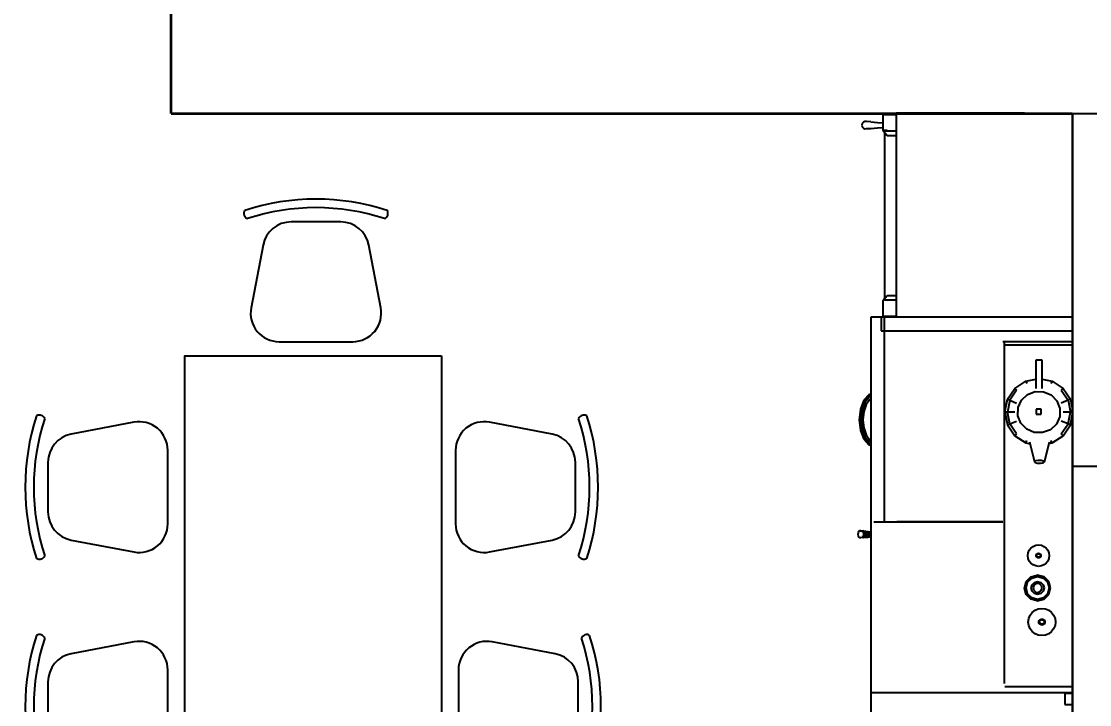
# Model space of a CAD drawing. Header units: millimetres. Extents: x -3934 to 8933, y -13584 to -2539.
# Drawn here: x 2391 to 5117, y -8107 to -6365 of the extents above; entities that cross this region are included whole.
import ezdxf

# ---------------------------------------------------------------- set-up
doc = ezdxf.new("R2010")
doc.units = ezdxf.units.MM
doc.header["$LTSCALE"] = 20
for name, color, linetype, lineweight in [('A-DIMS-GENL-ANNO', 145, 'Continuous', 18), ('A-WALL-FULL-NEWW', 40, 'Continuous', 35), ('A-WIND-GLAZ-NEWW', 50, 'Continuous', 25)]:
    doc.layers.add(name, color=color, linetype=linetype, lineweight=lineweight)
doc.layers.add('A-FURN-FIXD-NEWW', color=131, linetype='Continuous')
doc.styles.get("Standard").update_dxf_attribs({"font": 'simplex.shx'})
doc.dimstyles.get("Standard").update_dxf_attribs({"dimscale": 30, "dimtxt": 2.5, "dimasz": 3.5, "dimexe": 0.18, "dimexo": 0.0625, "dimgap": 1.5, "dimtad": 0, "dimtih": 1, "dimtoh": 1, "dimdec": 0, "dimzin": 0, "dimdsep": 46, "dimtxsty": 'Standard', "dimcen": 0.09, "dimadec": 0, "dimazin": 0, "dimtfac": 1, "dimtdec": 0, "dimtofl": 0, "dimtmove": 0, "dimatfit": 3, "dimfxl": 1, "dimtolj": 1, "dimtzin": 0, "dimarcsym": 0})

# ---------------------------------------------------------------- blocks, each defined once
blk = doc.blocks.new('tc16')
for points in [[(330.8, 950), (589.2, 950, 0.470481), (687.4, 1068.7), (645.5, 1288.7, 0.3601), (547.2, 1370), (372.8, 1370, 0.3601), (274.5, 1288.7), (232.6, 1068.7, 0.470481)], [(1100.8, 960), (1359.2, 960, 0.470481), (1457.4, 1078.7), (1415.5, 1298.7, 0.3601), (1317.2, 1380), (1142.8, 1380, 0.3601), (1044.5, 1298.7), (1002.6, 1078.7, 0.470481)], [(-50, 330.8), (-50, 589.2, 0.470481), (-168.7, 687.4), (-388.7, 645.5, 0.3601), (-470, 547.2), (-470, 372.8, 0.3601), (-388.7, 274.5), (-168.7, 232.6, 0.470481)], [(1850, 589.2), (1850, 330.8, 0.470481), (1968.7, 232.6), (2188.7, 274.5, 0.3601), (2270, 372.8), (2270, 547.2, 0.3601), (2188.7, 645.5), (1968.7, 687.4, 0.470481)], [(589.2, -60), (330.8, -60, 0.470481), (232.6, -178.7), (274.5, -398.7, 0.3601), (372.8, -480), (547.2, -480, 0.3601), (645.5, -398.7), (687.4, -178.7, 0.470481)], [(1359.2, -60), (1100.8, -60, 0.470481), (1002.6, -178.7), (1044.5, -398.7, 0.3601), (1142.8, -480), (1317.2, -480, 0.3601), (1415.5, -398.7), (1457.4, -178.7, 0.470481)]]:
    blk.add_lwpolyline(points, format="xyb", close=True)
blk.add_lwpolyline([(0, 900), (1790, 900), (1790, 0), (0, 0)], close=True)
for centre, radius, start, end in [((460, 648.8), 801.2, 71.8194, 108.1806), ((1230, 658.7), 801.2, 71.8194, 108.1806), ((1230, 658.7), 771.2, 71.8194, 108.1806), ((227.6, 1400), 20.3, 150.4305, 245.9306), ((460, 648.8), 771.2, 71.8194, 108.1806), ((692.4, 1400), 20.3, 294.0694, 29.5695), ((997.6, 1410), 20.3, 150.4305, 245.9306), ((1462.4, 1410), 20.3, 294.0694, 29.5695), ((-500, 692.4), 20.3, 24.0694, 119.5695), ((2300, 692.4), 20.3, 60.4305, 155.9306), ((251.2, 460), 801.2, 161.8194, 198.1806), ((251.2, 460), 771.2, 161.8194, 198.1806), ((1548.8, 460), 771.2, 341.8194, 18.1806), ((1548.8, 460), 801.2, 341.8194, 18.1806), ((-500, 227.6), 20.3, 240.4305, 335.9306), ((2300, 227.6), 20.3, 204.0694, 299.5695), ((227.6, -510), 20.3, 114.0694, 209.5695), ((460, 241.2), 801.2, 251.8194, 288.1806), ((460, 241.2), 771.2, 251.8194, 288.1806), ((692.4, -510), 20.3, 330.4305, 65.9306), ((997.6, -510), 20.3, 114.0694, 209.5695), ((1230, 241.2), 801.2, 251.8194, 288.1806), ((1230, 241.2), 771.2, 251.8194, 288.1806), ((1462.4, -510), 20.3, 330.4305, 65.9306)]:
    blk.add_arc(centre, radius, start, end)
blk = doc.blocks.new('*D19')
at = {"layer": 'A-DIMS-GENL-ANNO', "color": 0, "lineweight": -2, "transparency": 16777216}
for p, q in [((5075.5, -6599.6), (6506, -6599.6)), ((6500.6, -6704.6), (6500.6, -8517)), ((6500.6, -10494.5), (6500.6, -8682)), ((5075.4, -10599.5), (6506, -10599.5))]:
    blk.add_line(p, q, dxfattribs=at)
at = {"layer": 'A-DIMS-GENL-ANNO', "color": 0, "transparency": 16777216}
for points in [[(6483.1, -6704.6), (6518.1, -6704.6), (6500.6, -6599.6)], [(6483.1, -10494.5), (6518.1, -10494.5), (6500.6, -10599.5)]]:
    blk.add_solid(points, dxfattribs=at)
at = {"layer": 'Defpoints', "color": 0, "transparency": 16777216}
for p in [(5073.6, -6599.6), (5073.6, -10599.5), (6500.6, -10599.5)]:
    blk.add_point(p, dxfattribs=at)
at = {"layer": 'A-DIMS-GENL-ANNO', "color": 0, "transparency": 16777216, "insert": (6500.6, -8599.5), "char_height": 75, "attachment_point": 5}
blk.add_mtext('\\A1;4000', dxfattribs=at)

msp = doc.modelspace()

# ---------------------------------------------------------------- linework, layer by layer
at = {"layer": 'A-FURN-FIXD-NEWW', "color": 131}
for p, q in [((4539.8, -6621.4), (4537.2, -6624.8)), ((4543.5, -6620.2), (4539.8, -6621.4)), ((4547.5, -6620.4), (4543.5, -6620.2)), ((4558.9, -6621.2), (4547.5, -6620.4)), ((4558.9, -6621.2), (4576.1, -6622.4)), ((4576.1, -6622.4), (4589.5, -6623.5)), ((4623.6, -6603.2), (4589.5, -6603.2)), ((4589.5, -6603.2), (4589.5, -6642.4)), ((4623.6, -6599.1), (4623.6, -7119.2)), ((4951.1, -6599.1), (4623.6, -6599.1)), ((4623.6, -6599.6), (5073.6, -6599.6)), ((5073.6, -6599.6), (5073.6, -10599.5)), ((4537.2, -6624.8), (4536.2, -6629.3)), ((4536.2, -6629.3), (4537.2, -6633.9)), ((4537.2, -6633.9), (4539.8, -6637.2)), ((4539.8, -6637.2), (4543.5, -6638.5)), ((4543.5, -6638.5), (4547.5, -6638.2)), ((4547.5, -6638.2), (4558.9, -6637.5)), ((4558.9, -6637.5), (4576.1, -6636.3)), ((4576.1, -6636.3), (4589.5, -6635.1)), ((4589.5, -6642.4), (4600.9, -6655.4)), ((4589.5, -6642.4), (4600.9, -6642.4)), ((4593.6, -6645), (4593.6, -7075.1)), ((4623.6, -6645), (4593.6, -6645)), ((4600.9, -6655.4), (4623.6, -6655.4)), ((4600.9, -7064.7), (4589.5, -7077.7)), ((4589.5, -7077.7), (4589.5, -7116.9)), ((4593.6, -7075.1), (4623.6, -7075.1)), ((4623.6, -7064.7), (4600.9, -7064.7)), ((4559.2, -7119.2), (4559.2, -8076.4)), ((5073.6, -7119.2), (4559.2, -7119.2)), ((4585.3, -7119.2), (4585.3, -7154)), ((4589.5, -7116.9), (4623.6, -7116.9)), ((4594, -7641.2), (4594, -7119.2)), ((4585.3, -7154), (5073.6, -7154)), ((5070.1, -7182), (4896.1, -7182)), ((4899.3, -7183), (4899.3, -8053.3)), ((5073.7, -7190.7), (4901.2, -7190.7)), ((5070.1, -7183), (5070.1, -7182)), ((4996.4, -7228.8), (4980.3, -7228.8)), ((4980.3, -7228.8), (4980.3, -7301.2)), ((4996.4, -7301.3), (4996.4, -7228.8)), ((4954.6, -7282.5), (4980.3, -7277.4)), ((4996.4, -7277.6), (5021.2, -7282.5)), ((4907.5, -7328.6), (4926.3, -7300.9)), ((4926.3, -7300.9), (4954.6, -7282.5)), ((4926.3, -7300.9), (4931, -7305.5)), ((4954.6, -7282.5), (4957.1, -7288.5)), ((5021.2, -7282.5), (5018.6, -7288.5)), ((5021.2, -7282.5), (5049.4, -7300.9)), ((5049.4, -7300.9), (5044.7, -7305.5)), ((5049.4, -7300.9), (5068.2, -7328.6)), ((4541.1, -7331), (4532.5, -7353.5)), ((4553.6, -7316.8), (4541.1, -7331)), ((4541.5, -7331.7), (4553.8, -7317.7)), ((4542.5, -7333.7), (4541.5, -7331.7)), ((4542.5, -7333.7), (4554.3, -7319.9)), ((4555, -7322.9), (4544, -7336.4)), ((4556.3, -7328.9), (4546.9, -7341.9)), ((4559.2, -7315.4), (4553.6, -7316.8)), ((4553.6, -7316.8), (4553.8, -7317.7)), ((4553.8, -7317.7), (4559.2, -7316.2)), ((4553.8, -7317.7), (4554.3, -7319.9)), ((4554.3, -7319.9), (4559.2, -7318.3)), ((4554.3, -7319.9), (4555, -7322.9)), ((4559.2, -7327.4), (4556.3, -7328.9)), ((4900.9, -7361.2), (4907.5, -7328.6)), ((4907.5, -7328.6), (4913.6, -7331.1)), ((4913.6, -7331.1), (4907.5, -7361.2)), ((4931, -7305.5), (4913.6, -7331.1)), ((4913.6, -7331.1), (4931, -7338.2)), ((4934.8, -7349.7), (4943.3, -7330.7)), ((4943.3, -7330.7), (4958.7, -7316.3)), ((4958.7, -7316.3), (4978.4, -7308.8)), ((4978.4, -7308.8), (4999.6, -7309.2)), ((4999.6, -7309.2), (5019, -7317.6)), ((5019, -7317.6), (5033.7, -7332.6)), ((5033.7, -7332.6), (5041.4, -7352)), ((5044.7, -7305.5), (5062.1, -7331.1)), ((5062.1, -7331.1), (5044.7, -7338.2)), ((5068.2, -7328.6), (5062.1, -7331.1)), ((5062.1, -7331.1), (5068.2, -7361.2)), ((5068.2, -7328.6), (5073.7, -7355.6)), ((4532.5, -7353.5), (4529.5, -7380.7)), ((4536.7, -7356.7), (4534.1, -7380.7)), ((4534.6, -7355.1), (4542.5, -7333.7)), ((4536.4, -7380.7), (4538.8, -7358.3)), ((4544, -7336.4), (4536.7, -7356.7)), ((4536.7, -7356.7), (4538.8, -7358.3)), ((4538.8, -7358.3), (4544, -7336.4)), ((4538.8, -7358.3), (4540.3, -7359.5)), ((4546.9, -7341.9), (4540.9, -7360)), ((4544, -7336.4), (4542.5, -7333.7)), ((4934.3, -7370.5), (4934.8, -7349.7)), ((4993.3, -7354.2), (4980.7, -7354.2)), ((4980.7, -7354.2), (4980.7, -7366.6)), ((4993.3, -7366.6), (4993.3, -7354.2)), ((5041.4, -7352), (5040.9, -7372.8)), ((4529.5, -7380.7), (4532.5, -7407.9)), ((4534.1, -7380.7), (4536.7, -7404.7)), ((4540.9, -7360), (4538.8, -7380.7)), ((4538.8, -7380.7), (4540.9, -7401.4)), ((4900.9, -7361.2), (4907.5, -7393.9)), ((4926.3, -7361.2), (4900.9, -7361.2)), ((4913.6, -7391.4), (4907.5, -7361.2)), ((4913.6, -7391.4), (4931, -7384.3)), ((4942, -7389.9), (4934.3, -7370.5)), ((4980.7, -7366.6), (4993.3, -7366.6)), ((5040.9, -7372.8), (5032.4, -7391.8)), ((5062.1, -7391.4), (5044.7, -7384.3)), ((5073.7, -7361.2), (5049.4, -7361.2)), ((5062.1, -7391.4), (5068.2, -7361.2)), ((5068.2, -7393.9), (5073.7, -7366.9)), ((4532.5, -7407.9), (4541.1, -7430.4)), ((4542.5, -7427.7), (4534.6, -7406.3)), ((4536.7, -7404.7), (4544, -7425)), ((4540.9, -7401.4), (4546.9, -7419.5)), ((4907.5, -7393.9), (4913.6, -7391.4)), ((4907.5, -7393.9), (4926.3, -7421.5)), ((4931, -7416.9), (4913.6, -7391.4)), ((4956.7, -7404.9), (4942, -7389.9)), ((4976.1, -7413.2), (4956.7, -7404.9)), ((4997.3, -7413.7), (4976.1, -7413.2)), ((5017.1, -7406.2), (4997.3, -7413.7)), ((5032.4, -7391.8), (5017.1, -7406.2)), ((5044.7, -7416.9), (5062.1, -7391.4)), ((5049.4, -7421.5), (5068.2, -7393.9)), ((5068.2, -7393.9), (5062.1, -7391.4)), ((4541.1, -7430.4), (4553.6, -7444.6)), ((4541.5, -7429.7), (4542.5, -7427.7)), ((4553.8, -7443.7), (4541.5, -7429.7)), ((4544, -7425), (4542.5, -7427.7)), ((4542.5, -7427.7), (4554.3, -7441.5)), ((4555, -7438.5), (4544, -7425)), ((4546.9, -7419.5), (4556.3, -7432.5)), ((4553.8, -7443.7), (4554.3, -7441.5)), ((4554.3, -7441.5), (4555, -7438.5)), ((4554.3, -7441.5), (4559.2, -7443.1)), ((4556.3, -7432.5), (4559.2, -7434)), ((4926.3, -7421.5), (4931, -7416.9)), ((4926.3, -7421.5), (4954.6, -7440)), ((4954.6, -7440), (4957.1, -7434)), ((4954.6, -7440), (4965.3, -7442.1)), ((4964, -7436.7), (4969.9, -7460.7)), ((5008.5, -7461.7), (5014.6, -7436.9)), ((5013.4, -7441.5), (5021.2, -7440)), ((5021.2, -7440), (5018.6, -7434)), ((5021.2, -7440), (5049.4, -7421.5)), ((5049.4, -7421.5), (5044.7, -7416.9)), ((4553.6, -7444.6), (4553.8, -7443.7)), ((4553.6, -7444.6), (4559.2, -7446)), ((4559.2, -7445.2), (4553.8, -7443.7)), ((4969.9, -7460.7), (4976.7, -7487.8)), ((5001.7, -7488.3), (5008.5, -7461.7)), ((4979.5, -7485.9), (4976.7, -7487.8)), ((4976.7, -7487.8), (4978.6, -7490)), ((4978.6, -7490), (4984.5, -7491.6)), ((4986.1, -7484.9), (4979.5, -7485.9)), ((4984.5, -7491.6), (4992.2, -7491.8)), ((4993.8, -7485.1), (4986.1, -7484.9)), ((4992.2, -7491.8), (4998.8, -7490.4)), ((4999.8, -7486.3), (4993.8, -7485.1)), ((4998.8, -7490.4), (5001.7, -7488.3)), ((5001.7, -7488.3), (4999.8, -7486.3)), ((4566.7, -7640.9), (4896.1, -7640.9)), ((4586.1, -7640.9), (4896.1, -7640.9)), ((4896.1, -7640.9), (4625.3, -7640.9)), ((4625.3, -7640.9), (4625.3, -7640.9)), ((4526.5, -7672.8), (4527.1, -7668)), ((4527.1, -7677.5), (4526.5, -7672.8)), ((4527.1, -7668), (4528.8, -7664.5)), ((4528.8, -7681), (4527.1, -7677.5)), ((4528.8, -7664.5), (4531.1, -7663.2)), ((4531.1, -7682.3), (4528.8, -7681)), ((4531.1, -7663.2), (4533.7, -7663.5)), ((4533.7, -7682), (4531.1, -7682.3)), ((4539.5, -7665.4), (4531.6, -7664.7)), ((4531.6, -7680.8), (4539.5, -7680.1)), ((4533.7, -7663.5), (4541, -7664.3)), ((4541, -7681.3), (4533.7, -7682)), ((4559.2, -7672.8), (4538.1, -7672.8)), ((4538.5, -7668.5), (4539.5, -7665.4)), ((4550.8, -7669.2), (4538.5, -7668.5)), ((4538.5, -7677), (4550.8, -7676.4)), ((4539.5, -7680.1), (4538.5, -7677)), ((4541, -7664.3), (4539.5, -7665.4)), ((4539.5, -7665.4), (4551.3, -7666.5)), ((4551.3, -7679), (4539.5, -7680.1)), ((4539.5, -7680.1), (4541, -7681.3)), ((4541, -7664.3), (4552, -7665.5)), ((4541, -7681.3), (4552, -7680)), ((4550.6, -7672.8), (4550.8, -7669.2)), ((4550.8, -7676.4), (4550.6, -7672.8)), ((4551.3, -7666.5), (4550.8, -7669.2)), ((4550.8, -7669.2), (4559.2, -7669.7)), ((4559.2, -7675.8), (4550.8, -7676.4)), ((4550.8, -7676.4), (4551.3, -7679)), ((4552, -7665.5), (4551.3, -7666.5)), ((4551.3, -7666.5), (4559.2, -7667.4)), ((4551.3, -7679), (4559.2, -7678.1)), ((4552, -7680), (4551.3, -7679)), ((4552, -7665.5), (4559.2, -7666.5)), ((4552, -7680), (4559.2, -7679)), ((4960.6, -7720.2), (4963.3, -7713.6)), ((4963.3, -7713.6), (4967.6, -7708.1)), ((4967.6, -7708.1), (4973.1, -7703.8)), ((4973.1, -7703.8), (4979.7, -7701.1)), ((4979.7, -7701.1), (4986.9, -7700.1)), ((4986.9, -7700.1), (4994.2, -7701.1)), ((4994.2, -7701.1), (5000.7, -7703.8)), ((5000.7, -7703.8), (5006.2, -7708.1)), ((5006.2, -7708.1), (5010.5, -7713.6)), ((5010.5, -7713.6), (5013.2, -7720.2)), ((4959.6, -7727.4), (4960.6, -7720.2)), ((4960.6, -7734.7), (4959.6, -7727.4)), ((4963.3, -7741.2), (4960.6, -7734.7)), ((4967.6, -7746.7), (4963.3, -7741.2)), ((4980.9, -7727.4), (4981.1, -7725.8)), ((4981.1, -7729), (4980.9, -7727.4)), ((4981.1, -7725.8), (4981.7, -7724.4)), ((4981.7, -7730.5), (4981.1, -7729)), ((4981.3, -7727.4), (4981.5, -7725.9)), ((4981.5, -7728.9), (4981.3, -7727.4)), ((4981.5, -7725.9), (4982.1, -7724.6)), ((4982.1, -7730.2), (4981.5, -7728.9)), ((4981.7, -7724.4), (4982.6, -7723.1)), ((4982.6, -7731.7), (4981.7, -7730.5)), ((4982.1, -7724.6), (4983, -7723.5)), ((4983, -7731.3), (4982.1, -7730.2)), ((4982.3, -7727.2), (4982.5, -7725.9)), ((4982.5, -7728.4), (4982.3, -7727.2)), ((4982.5, -7725.9), (4982.9, -7724.8)), ((4982.9, -7729.5), (4982.5, -7728.4)), ((4982.6, -7723.1), (4983.9, -7722.2)), ((4983.9, -7732.6), (4982.6, -7731.7)), ((4982.9, -7724.8), (4983.7, -7723.9)), ((4983.7, -7730.4), (4982.9, -7729.5)), ((4983, -7723.5), (4984.1, -7722.6)), ((4984.1, -7732.2), (4983, -7731.3)), ((4983.7, -7723.9), (4984.6, -7723.2)), ((4984.6, -7731.1), (4983.7, -7730.4)), ((4983.9, -7722.2), (4985.3, -7721.6)), ((4985.3, -7733.2), (4983.9, -7732.6)), ((4984.1, -7722.6), (4985.4, -7722.1)), ((4985.4, -7732.8), (4984.1, -7732.2)), ((4984.6, -7723.2), (4985.7, -7722.7)), ((4985.7, -7731.6), (4984.6, -7731.1)), ((4985.3, -7721.6), (4986.9, -7721.4)), ((4986.9, -7733.4), (4985.3, -7733.2)), ((4985.4, -7722.1), (4986.9, -7721.9)), ((4986.9, -7733), (4985.4, -7732.8)), ((4985.7, -7722.7), (4986.9, -7722.6)), ((4986.9, -7731.7), (4985.7, -7731.6)), ((4986.9, -7721.4), (4988.5, -7721.6)), ((4986.9, -7721.9), (4988.4, -7722.1)), ((4986.9, -7722.6), (4988.1, -7722.7)), ((4988.1, -7731.6), (4986.9, -7731.7)), ((4988.4, -7732.8), (4986.9, -7733)), ((4988.5, -7733.2), (4986.9, -7733.4)), ((4988.1, -7722.7), (4989.2, -7723.2)), ((4989.2, -7731.1), (4988.1, -7731.6)), ((4988.4, -7722.1), (4989.7, -7722.6)), ((4989.7, -7732.2), (4988.4, -7732.8)), ((4988.5, -7721.6), (4989.9, -7722.2)), ((4989.9, -7732.6), (4988.5, -7733.2)), ((4989.2, -7723.2), (4990.1, -7723.9)), ((4990.1, -7730.4), (4989.2, -7731.1)), ((4989.7, -7722.6), (4990.8, -7723.5)), ((4990.8, -7731.3), (4989.7, -7732.2)), ((4989.9, -7722.2), (4991.2, -7723.1)), ((4991.2, -7731.7), (4989.9, -7732.6)), ((4990.1, -7723.9), (4990.9, -7724.8)), ((4990.9, -7729.5), (4990.1, -7730.4)), ((4990.8, -7723.5), (4991.7, -7724.6)), ((4991.7, -7730.2), (4990.8, -7731.3)), ((4990.9, -7724.8), (4991.3, -7725.9)), ((4991.3, -7728.4), (4990.9, -7729.5)), ((4991.2, -7723.1), (4992.1, -7724.4)), ((4992.1, -7730.5), (4991.2, -7731.7)), ((4991.3, -7725.9), (4991.5, -7727.2)), ((4991.5, -7727.2), (4991.3, -7728.4)), ((4991.7, -7724.6), (4992.3, -7725.9)), ((4992.3, -7728.9), (4991.7, -7730.2)), ((4992.1, -7724.4), (4992.7, -7725.8)), ((4992.7, -7729), (4992.1, -7730.5)), ((4992.3, -7725.9), (4992.5, -7727.4)), ((4992.5, -7727.4), (4992.3, -7728.9)), ((4992.7, -7725.8), (4992.9, -7727.4)), ((4992.9, -7727.4), (4992.7, -7729)), ((5010.5, -7741.2), (5006.2, -7746.7)), ((5013.2, -7734.7), (5010.5, -7741.2)), ((5013.2, -7720.2), (5014.2, -7727.4)), ((5014.2, -7727.4), (5013.2, -7734.7)), ((4973.1, -7751), (4967.6, -7746.7)), ((4979.6, -7753.8), (4973.1, -7751)), ((4986.9, -7754.7), (4979.6, -7753.8)), ((4994.2, -7753.8), (4986.9, -7754.7)), ((5000.7, -7751), (4994.2, -7753.8)), ((5006.2, -7746.7), (5000.7, -7751)), ((4950.9, -7810), (4955.3, -7793.5)), ((4955, -7809.9), (4959.1, -7795.1)), ((4955.3, -7793.5), (4967.1, -7781.7)), ((4959.1, -7795.1), (4969.6, -7784.5)), ((4967.1, -7781.7), (4983.6, -7777.2)), ((4969.6, -7784.5), (4984.5, -7780.5)), ((4970.2, -7801.6), (4976.2, -7795.6)), ((4976.2, -7795.6), (4984.5, -7793.4)), ((4984.5, -7777.2), (4983.6, -7777.4)), ((4983.6, -7777.2), (4983.6, -7777.5)), ((5001, -7781.7), (4984.5, -7777.2)), ((4984.5, -7780.5), (4999.4, -7784.5)), ((4984.5, -7793.4), (4992.9, -7795.6)), ((4992.9, -7795.6), (4998.8, -7801.6)), ((4999.4, -7784.5), (5010, -7795.1)), ((5012.8, -7793.4), (5001, -7781.7)), ((5010, -7795.1), (5014, -7809.9)), ((5017.3, -7809.9), (5012.8, -7793.4)), ((4955.3, -7826.5), (4950.9, -7810)), ((4959.1, -7824.8), (4955, -7809.9)), ((4968, -7809.9), (4970.2, -7801.6)), ((4970.2, -7818.3), (4968, -7809.9)), ((4976.2, -7824.2), (4970.2, -7818.3)), ((4975.9, -7802.1), (4973, -7808.7)), ((4973, -7808.7), (4974.5, -7815.7)), ((4974.5, -7815.7), (4979.8, -7820.5)), ((4982.1, -7798.6), (4975.9, -7802.1)), ((4979.8, -7820.5), (4986.9, -7821.2)), ((4989.2, -7799.3), (4982.1, -7798.6)), ((4986.9, -7821.2), (4993.1, -7817.6)), ((4994.5, -7804.1), (4989.2, -7799.3)), ((4998.8, -7818.3), (4992.9, -7824.2)), ((4993.1, -7817.6), (4996, -7811.1)), ((4996, -7811.1), (4994.5, -7804.1)), ((4998.8, -7801.6), (5001.1, -7809.9)), ((5001.1, -7809.9), (4998.8, -7818.3)), ((5014, -7809.9), (5010, -7824.8)), ((5012.8, -7826.5), (5017.3, -7809.9)), ((4967.1, -7838.3), (4955.3, -7826.5)), ((4969.6, -7835.4), (4959.1, -7824.8)), ((4983.6, -7842.8), (4967.1, -7838.3)), ((4984.5, -7839.4), (4969.6, -7835.4)), ((4984.5, -7826.5), (4976.2, -7824.2)), ((4983.6, -7842.4), (4983.6, -7842.8)), ((4983.6, -7842.5), (4984.5, -7842.7)), ((4992.9, -7824.2), (4984.5, -7826.5)), ((4999.4, -7835.4), (4984.5, -7839.4)), ((4984.5, -7842.7), (5001, -7838.2)), ((5010, -7824.8), (4999.4, -7835.4)), ((5001, -7838.2), (5012.8, -7826.5)), ((4965.5, -7879.3), (4970.9, -7872.3)), ((4970.9, -7872.3), (4977.9, -7866.8)), ((4977.9, -7866.8), (4986.2, -7863.3)), ((4986.2, -7863.3), (4995.4, -7862.1)), ((4995.4, -7862.1), (5004.7, -7863.3)), ((5004.7, -7863.3), (5013, -7866.8)), ((5013, -7866.8), (5020, -7872.3)), ((5020, -7872.3), (5025.4, -7879.3)), ((4960.7, -7896.8), (4962, -7887.6)), ((4962, -7906), (4960.7, -7896.8)), ((4962, -7887.6), (4965.5, -7879.3)), ((4987.8, -7896.8), (4988, -7894.8)), ((4988, -7898.8), (4987.8, -7896.8)), ((4988, -7894.8), (4988.8, -7892.9)), ((4988.8, -7900.7), (4988, -7898.8)), ((4988.4, -7896.8), (4988.6, -7894.9)), ((4988.6, -7898.7), (4988.4, -7896.8)), ((4988.6, -7894.9), (4989.3, -7893.2)), ((4989.3, -7900.4), (4988.6, -7898.7)), ((4988.8, -7892.9), (4990, -7891.4)), ((4990, -7902.2), (4988.8, -7900.7)), ((4989.3, -7893.2), (4990.4, -7891.8)), ((4990.4, -7901.8), (4989.3, -7900.4)), ((4989.6, -7896.5), (4989.8, -7894.9)), ((4989.8, -7898), (4989.6, -7896.5)), ((4989.8, -7894.9), (4990.4, -7893.5)), ((4990.4, -7899.4), (4989.8, -7898)), ((4990, -7891.4), (4991.6, -7890.2)), ((4991.6, -7903.4), (4990, -7902.2)), ((4990.4, -7891.8), (4991.9, -7890.7)), ((4990.4, -7893.5), (4991.3, -7892.3)), ((4991.3, -7900.6), (4990.4, -7899.4)), ((4991.9, -7902.9), (4990.4, -7901.8)), ((4991.3, -7892.3), (4992.5, -7891.4)), ((4992.5, -7901.5), (4991.3, -7900.6)), ((4991.6, -7890.2), (4993.4, -7889.4)), ((4993.4, -7904.2), (4991.6, -7903.4)), ((4991.9, -7890.7), (4993.6, -7890)), ((4993.6, -7903.6), (4991.9, -7902.9)), ((4992.5, -7891.4), (4993.9, -7890.8)), ((4993.9, -7902.1), (4992.5, -7901.5)), ((4993.4, -7889.4), (4995.4, -7889.1)), ((4995.4, -7904.5), (4993.4, -7904.2)), ((4993.6, -7890), (4995.4, -7889.7)), ((4995.4, -7903.9), (4993.6, -7903.6)), ((4993.9, -7890.8), (4995.4, -7890.6)), ((4995.4, -7902.3), (4993.9, -7902.1)), ((4995.4, -7889.1), (4997.5, -7889.4)), ((4995.4, -7889.7), (4997.3, -7890)), ((4995.4, -7890.6), (4997, -7890.8)), ((4997, -7902.1), (4995.4, -7902.3)), ((4997.3, -7903.6), (4995.4, -7903.9)), ((4997.5, -7904.2), (4995.4, -7904.5)), ((4997, -7890.8), (4998.4, -7891.4)), ((4998.4, -7901.5), (4997, -7902.1)), ((4997.3, -7890), (4999, -7890.7)), ((4999, -7902.9), (4997.3, -7903.6)), ((4997.5, -7889.4), (4999.3, -7890.2)), ((4999.3, -7903.4), (4997.5, -7904.2)), ((4998.4, -7891.4), (4999.6, -7892.3)), ((4999.6, -7900.6), (4998.4, -7901.5)), ((4999, -7890.7), (5000.4, -7891.8)), ((5000.4, -7901.8), (4999, -7902.9)), ((4999.3, -7890.2), (5000.9, -7891.4)), ((5000.9, -7902.2), (4999.3, -7903.4)), ((4999.6, -7892.3), (5000.5, -7893.5)), ((5000.5, -7899.4), (4999.6, -7900.6)), ((5000.4, -7891.8), (5001.5, -7893.2)), ((5001.5, -7900.4), (5000.4, -7901.8)), ((5000.5, -7893.5), (5001.1, -7894.9)), ((5001.1, -7898), (5000.5, -7899.4)), ((5000.9, -7891.4), (5002.1, -7892.9)), ((5002.1, -7900.7), (5000.9, -7902.2)), ((5001.1, -7894.9), (5001.3, -7896.5)), ((5001.3, -7896.5), (5001.1, -7898)), ((5001.5, -7893.2), (5002.3, -7894.9)), ((5002.3, -7898.7), (5001.5, -7900.4)), ((5002.1, -7892.9), (5002.8, -7894.8)), ((5002.8, -7898.8), (5002.1, -7900.7)), ((5002.3, -7894.9), (5002.5, -7896.8)), ((5002.5, -7896.8), (5002.3, -7898.7)), ((5002.8, -7894.8), (5003.1, -7896.8)), ((5003.1, -7896.8), (5002.8, -7898.8)), ((5025.4, -7879.3), (5028.9, -7887.6)), ((5028.9, -7887.6), (5030.2, -7896.8)), ((5030.2, -7896.8), (5028.9, -7906)), ((4965.5, -7914.3), (4962, -7906)), ((4970.9, -7921.3), (4965.5, -7914.3)), ((4977.9, -7926.8), (4970.9, -7921.3)), ((4986.2, -7930.3), (4977.9, -7926.8)), ((4995.4, -7931.5), (4986.2, -7930.3)), ((5004.7, -7930.3), (4995.4, -7931.5)), ((5013, -7926.8), (5004.7, -7930.3)), ((5020, -7921.3), (5013, -7926.8)), ((5025.4, -7914.3), (5020, -7921.3)), ((5028.9, -7906), (5025.4, -7914.3)), ((4901.2, -8061), (5073.7, -8061)), ((4559.2, -8076.1), (4559, -8076.1)), ((4559, -8076.1), (4559, -8772.3)), ((4559.2, -8076.4), (5073.7, -8076.4)), ((5073.7, -8079.5), (5053.6, -8079.5)), ((5053.6, -8079.5), (5053.6, -8107.1)), ((5053.6, -8107.1), (5073.7, -8107.1))]:
    msp.add_line(p, q, dxfattribs=at)
at = {"layer": 'A-FURN-FIXD-NEWW'}
msp.add_line((5073.6, -10102.7), (5073.6, -6599.6), dxfattribs=at)
at = {"layer": 'A-WALL-FULL-NEWW'}
for q in [(2773.6, -4649.6), (5073.6, -6599.6)]:
    msp.add_line((2773.6, -6599.6), q, dxfattribs=at)
at = {"layer": 'A-WIND-GLAZ-NEWW'}
msp.add_line((5073.6, -7499.6), (5373.6, -7499.6), dxfattribs=at)

# ---------------------------------------------------------------- block references
at = {"layer": 'A-FURN-FIXD-NEWW', "xscale": 0.7274252465929452, "yscale": 0.7274252465929452, "zscale": 0.7274252465929452, "rotation": 270}
msp.add_blockref('tc16', (2808.4, -7218), dxfattribs=at)

# ---------------------------------------------------------------- dimensions: what is measured, and where the dimension line sits
at = {"layer": 'A-DIMS-GENL-ANNO'}
dim = msp.add_linear_dim(base=(6500.6, -10599.5), p1=(5073.6, -6599.6), p2=(5073.6, -10599.5), angle=90, dimstyle='Standard', dxfattribs=at)
dim.commit()
dim.dimension.update_dxf_attribs({"geometry": '*D19', "text_midpoint": (6500.6, -8599.5)})

doc.saveas('drawing.dxf')
